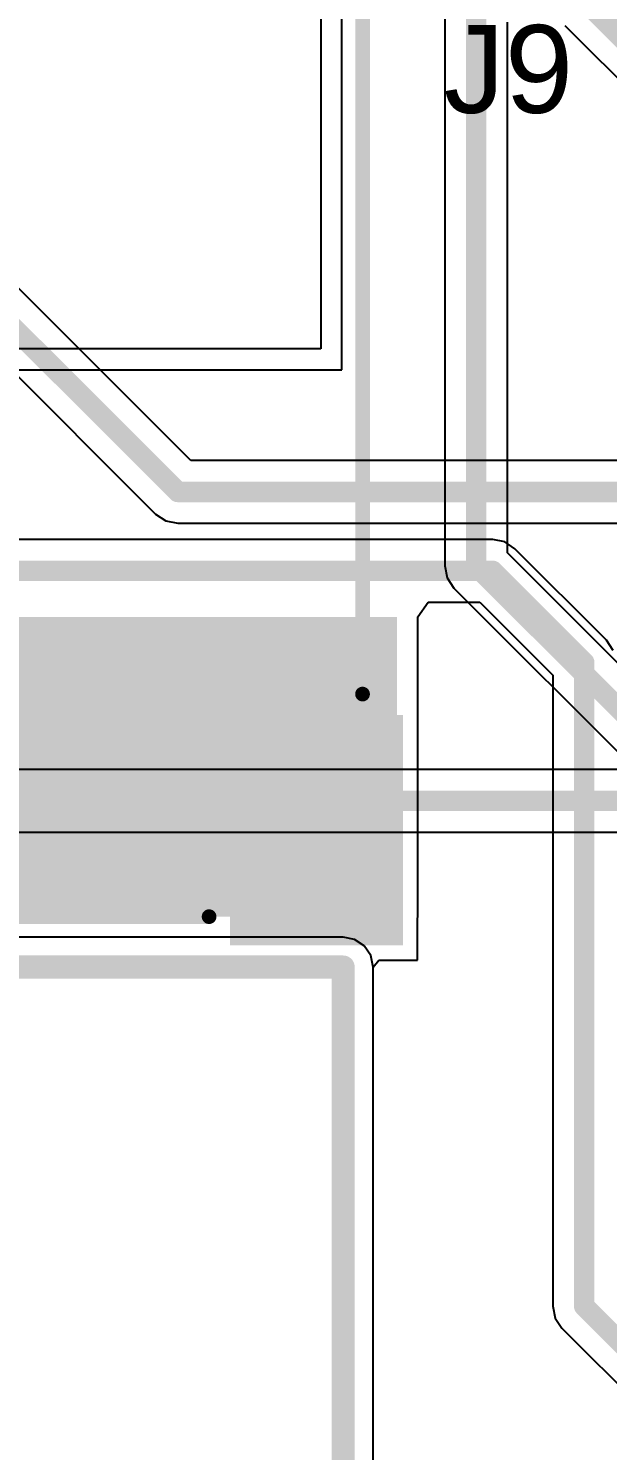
# Model space of a CAD drawing. Header units: inches. Extents: x -3 to 289, y -11 to 89.
# Drawn here: x 57.28 to 62.3, y -4.2 to 8.14 of the extents above; entities that cross this region are included whole.
import ezdxf

# ---------------------------------------------------------------- set-up
doc = ezdxf.new("R2010")
doc.units = ezdxf.units.IN
for name, color, linetype in [('Board Cutout', 216, 'Continuous'), ('Bottom Layer', 5, 'Continuous'), ('Layer 1', 16, 'Continuous'), ('Layer 2', 76, 'Continuous'), ('Top Layer', 1, 'Continuous'), ('Top Overlay', 2, 'Continuous'), ('Top Paste', 8, 'Continuous'), ('Top Solder', 216, 'Continuous')]:
    doc.layers.add(name, color=color, linetype=linetype)
doc.styles.add('Arial', font='', dxfattribs={"height": 0.2})
doc.styles.get('Arial').set_extended_font_data('Arial')

# ---------------------------------------------------------------- blocks, each defined once
blk = doc.blocks.new('693071010811_81')
at = {"layer": 'Top Layer'}
blk.add_hatch(color=1, dxfattribs=at).paths.add_polyline_path([(5.875, -6.075), (7.275, -6.075), (7.275, -7.975), (5.875, -7.975)])
at = {"layer": 'Top Paste'}
blk.add_hatch(color=8, dxfattribs=at).paths.add_polyline_path([(5.875, -6.075), (7.275, -6.075), (7.275, -7.975), (5.875, -7.975)])
at = {"layer": 'Top Solder'}
blk.add_hatch(color=216, dxfattribs=at).paths.add_polyline_path([(5.825, -6.025), (7.325, -6.025), (7.325, -8.025), (5.825, -8.025)])
at = {"layer": 'Top Overlay'}
for points in [[(6.975, -5.844, 0.127, 0.127, 0), (6.975, 7.426, 0.127, 0.127, 0)], [(-6.896, -7.775, 0.127, 0.127, 0), (5.644, -7.775, 0.127, 0.127, 0)]]:
    blk.add_lwpolyline(points, format="xyseb", dxfattribs=at)
for points in [[(6.943, -5.844, 0.0635, 0.0635, 1), (7.007, -5.844, 0.0635, 0.0635, 1)], [(5.612, -7.775, 0.0635, 0.0635, 1), (5.676, -7.775, 0.0635, 0.0635, 1)]]:
    blk.add_lwpolyline(points, format="xyseb", close=True, dxfattribs=at)

msp = doc.modelspace()

# ---------------------------------------------------------------- hatches: boundary and pattern name
at = {"layer": 'Top Layer'}
msp.add_hatch(color=1, dxfattribs=at).paths.add_polyline_path([(45.928, 0.437), (60.478, 0.437), (60.478, 3.037), (45.928, 3.037)])

# ---------------------------------------------------------------- linework, layer by layer
at = {"layer": 'Board Cutout'}
for points in [[(0.01, 0, 0.2, 0.2, 0), (60.01, 0, 0.2, 0.2, 0)], [(60.01, -5.48, 0.2, 0.2, 0), (60.01, 0, 0.2, 0.2, 0)]]:
    msp.add_lwpolyline(points, format="xyseb", dxfattribs=at)
msp.add_lwpolyline([(59.96, 0, 0.1, 0.1, 1), (60.06, 0, 0.1, 0.1, 1)], format="xyseb", close=True, dxfattribs=at)
msp.add_lwpolyline([(59.96, 0, 0.1, 0.1, 1), (60.06, 0, 0.1, 0.1, 1)], format="xyseb", close=True, dxfattribs=at)
at = {"layer": 'Bottom Layer'}
for p, q in [((60.01, 0.259), (0.269, 0.259)), ((60.109, 0.239), (60.01, 0.259)), ((60.193, 0.183), (60.109, 0.239)), ((60.249, 0.099), (60.193, 0.183)), ((60.269, 0), (60.249, 0.099)), ((60.269, -5.478), (60.269, 0))]:
    msp.add_line(p, q, dxfattribs=at)
at = {"layer": 'Layer 1'}
for p, q in [((61.934, 8.169), (65.443, 4.659)), ((63.805, 1.714), (50.975, 1.714)), ((50.863, 1.17), (63.805, 1.17)), ((60.01, 0.259), (0.269, 0.259)), ((60.109, 0.239), (60.01, 0.259)), ((60.193, 0.183), (60.109, 0.239)), ((60.249, 0.099), (60.193, 0.183)), ((60.269, 0), (60.249, 0.099)), ((60.269, -5.478), (60.269, 0))]:
    msp.add_line(p, q, dxfattribs=at)
for points in [[(61.84, 8.647, 0.178, 0.178, 0), (65.636, 4.851, 0.178, 0.178, 0)], [(50.863, 1.442, 0.178, 0.178, 0), (64.209, 1.442, 0.178, 0.178, 0)]]:
    msp.add_lwpolyline(points, format="xyseb", dxfattribs=at)
at = {"layer": 'Layer 2'}
for p, q in [((59.816, 10.439), (59.816, 5.363)), ((59.997, 5.182), (59.997, 10.439)), ((60.891, 10.439), (60.891, 3.48)), ((61.435, 3.593), (61.435, 8.197)), ((59.816, 5.363), (53.671, 5.363)), ((53.49, 5.182), (59.997, 5.182)), ((63.604, 1.424), (61.435, 3.593)), ((60.891, 3.48), (60.912, 3.376)), ((60.912, 3.376), (60.971, 3.288)), ((60.971, 3.288), (64.64, -0.381)), ((60.01, 0.259), (0.269, 0.259)), ((60.109, 0.239), (60.01, 0.259)), ((60.193, 0.183), (60.109, 0.239)), ((60.249, 0.099), (60.193, 0.183)), ((60.269, 0), (60.249, 0.099)), ((60.269, -5.478), (60.269, 0))]:
    msp.add_line(p, q, dxfattribs=at)
for points in [[(61.163, 3.48, 0.178, 0.178, 0), (61.163, 25.774, 0.178, 0.178, 0)], [(61.163, 3.48, 0.178, 0.178, 0), (64.832, -0.189, 0.178, 0.178, 0)]]:
    msp.add_lwpolyline(points, format="xyseb", dxfattribs=at)
msp.add_lwpolyline([(61.119, 3.48, 0.0889, 0.0889, 1), (61.208, 3.48, 0.0889, 0.0889, 1)], format="xyseb", close=True, dxfattribs=at)
msp.add_lwpolyline([(61.119, 3.48, 0.0889, 0.0889, 1), (61.208, 3.48, 0.0889, 0.0889, 1)], format="xyseb", close=True, dxfattribs=at)
at = {"layer": 'Top Layer'}
for p, q in [((58.688, 4.394), (55.229, 7.854)), ((54.924, 7.389), (58.383, 3.93)), ((101.09, 4.394), (58.688, 4.394)), ((58.383, 3.93), (58.472, 3.871)), ((58.472, 3.871), (58.576, 3.85)), ((58.576, 3.85), (69.435, 3.85)), ((61.307, 3.709), (52.46, 3.709)), ((61.411, 3.688), (61.307, 3.709)), ((61.499, 3.629), (61.411, 3.688)), ((62.293, 2.835), (61.499, 3.629)), ((60.659, 3.038), (60.748, 3.165)), ((60.748, 3.165), (61.194, 3.165)), ((61.194, 3.165), (61.828, 2.531)), ((60.659, 3.037), (60.659, 3.038)), ((60.659, 0.437), (60.659, 3.037)), ((62.352, 2.747), (62.293, 2.835)), ((62.293, 2.835), (62.293, 2.835)), ((61.828, 2.531), (61.828, -2.942)), ((60.656, 0.419), (60.659, 0.437)), ((60.656, 0.059), (60.656, 0.419)), ((60.269, 0), (60.318, 0.059)), ((60.318, 0.059), (60.656, 0.059)), ((60.269, -5.478), (60.269, 0)), ((61.828, -2.942), (61.849, -3.046)), ((61.849, -3.046), (61.908, -3.134)), ((61.908, -3.134), (62.858, -4.084))]:
    msp.add_line(p, q, dxfattribs=at)
for points in [[(55.036, 7.661, 0.178, 0.178, 0), (58.576, 4.122, 0.178, 0.178, 0)], [(58.576, 4.122, 0.178, 0.178, 0), (70.258, 4.122, 0.178, 0.178, 0)], [(50.413, 3.437, 0.178, 0.178, 0), (61.307, 3.437, 0.178, 0.178, 0)], [(61.307, 3.437, 0.178, 0.178, 0), (62.1, 2.643, 0.178, 0.178, 0)], [(62.1, -2.942, 0.178, 0.178, 0), (62.1, 2.643, 0.178, 0.178, 0)], [(62.1, -2.942, 0.178, 0.178, 0), (63.05, -3.892, 0.178, 0.178, 0)]]:
    msp.add_lwpolyline(points, format="xyseb", dxfattribs=at)
for points in [[(58.531, 4.122, 0.0889, 0.0889, 1), (58.62, 4.122, 0.0889, 0.0889, 1)], [(58.531, 4.122, 0.0889, 0.0889, 1), (58.62, 4.122, 0.0889, 0.0889, 1)], [(61.262, 3.437, 0.0889, 0.0889, 1), (61.351, 3.437, 0.0889, 0.0889, 1)], [(61.262, 3.437, 0.0889, 0.0889, 1), (61.351, 3.437, 0.0889, 0.0889, 1)], [(62.056, 2.643, 0.0889, 0.0889, 1), (62.145, 2.643, 0.0889, 0.0889, 1)], [(62.056, 2.643, 0.0889, 0.0889, 1), (62.145, 2.643, 0.0889, 0.0889, 1)], [(62.056, -2.942, 0.0889, 0.0889, 1), (62.145, -2.942, 0.0889, 0.0889, 1)], [(62.056, -2.942, 0.0889, 0.0889, 1), (62.145, -2.942, 0.0889, 0.0889, 1)]]:
    msp.add_lwpolyline(points, format="xyseb", close=True, dxfattribs=at)

# ---------------------------------------------------------------- block references
msp.add_blockref('693071010811_81', (53.203, 8.212))

# ---------------------------------------------------------------- texts
at = {"layer": 'Top Overlay', "style": 'Arial'}
msp.add_text('J9', height=0.762, dxfattribs=at).set_placement((60.881, 7.411))

doc.saveas('drawing.dxf')
